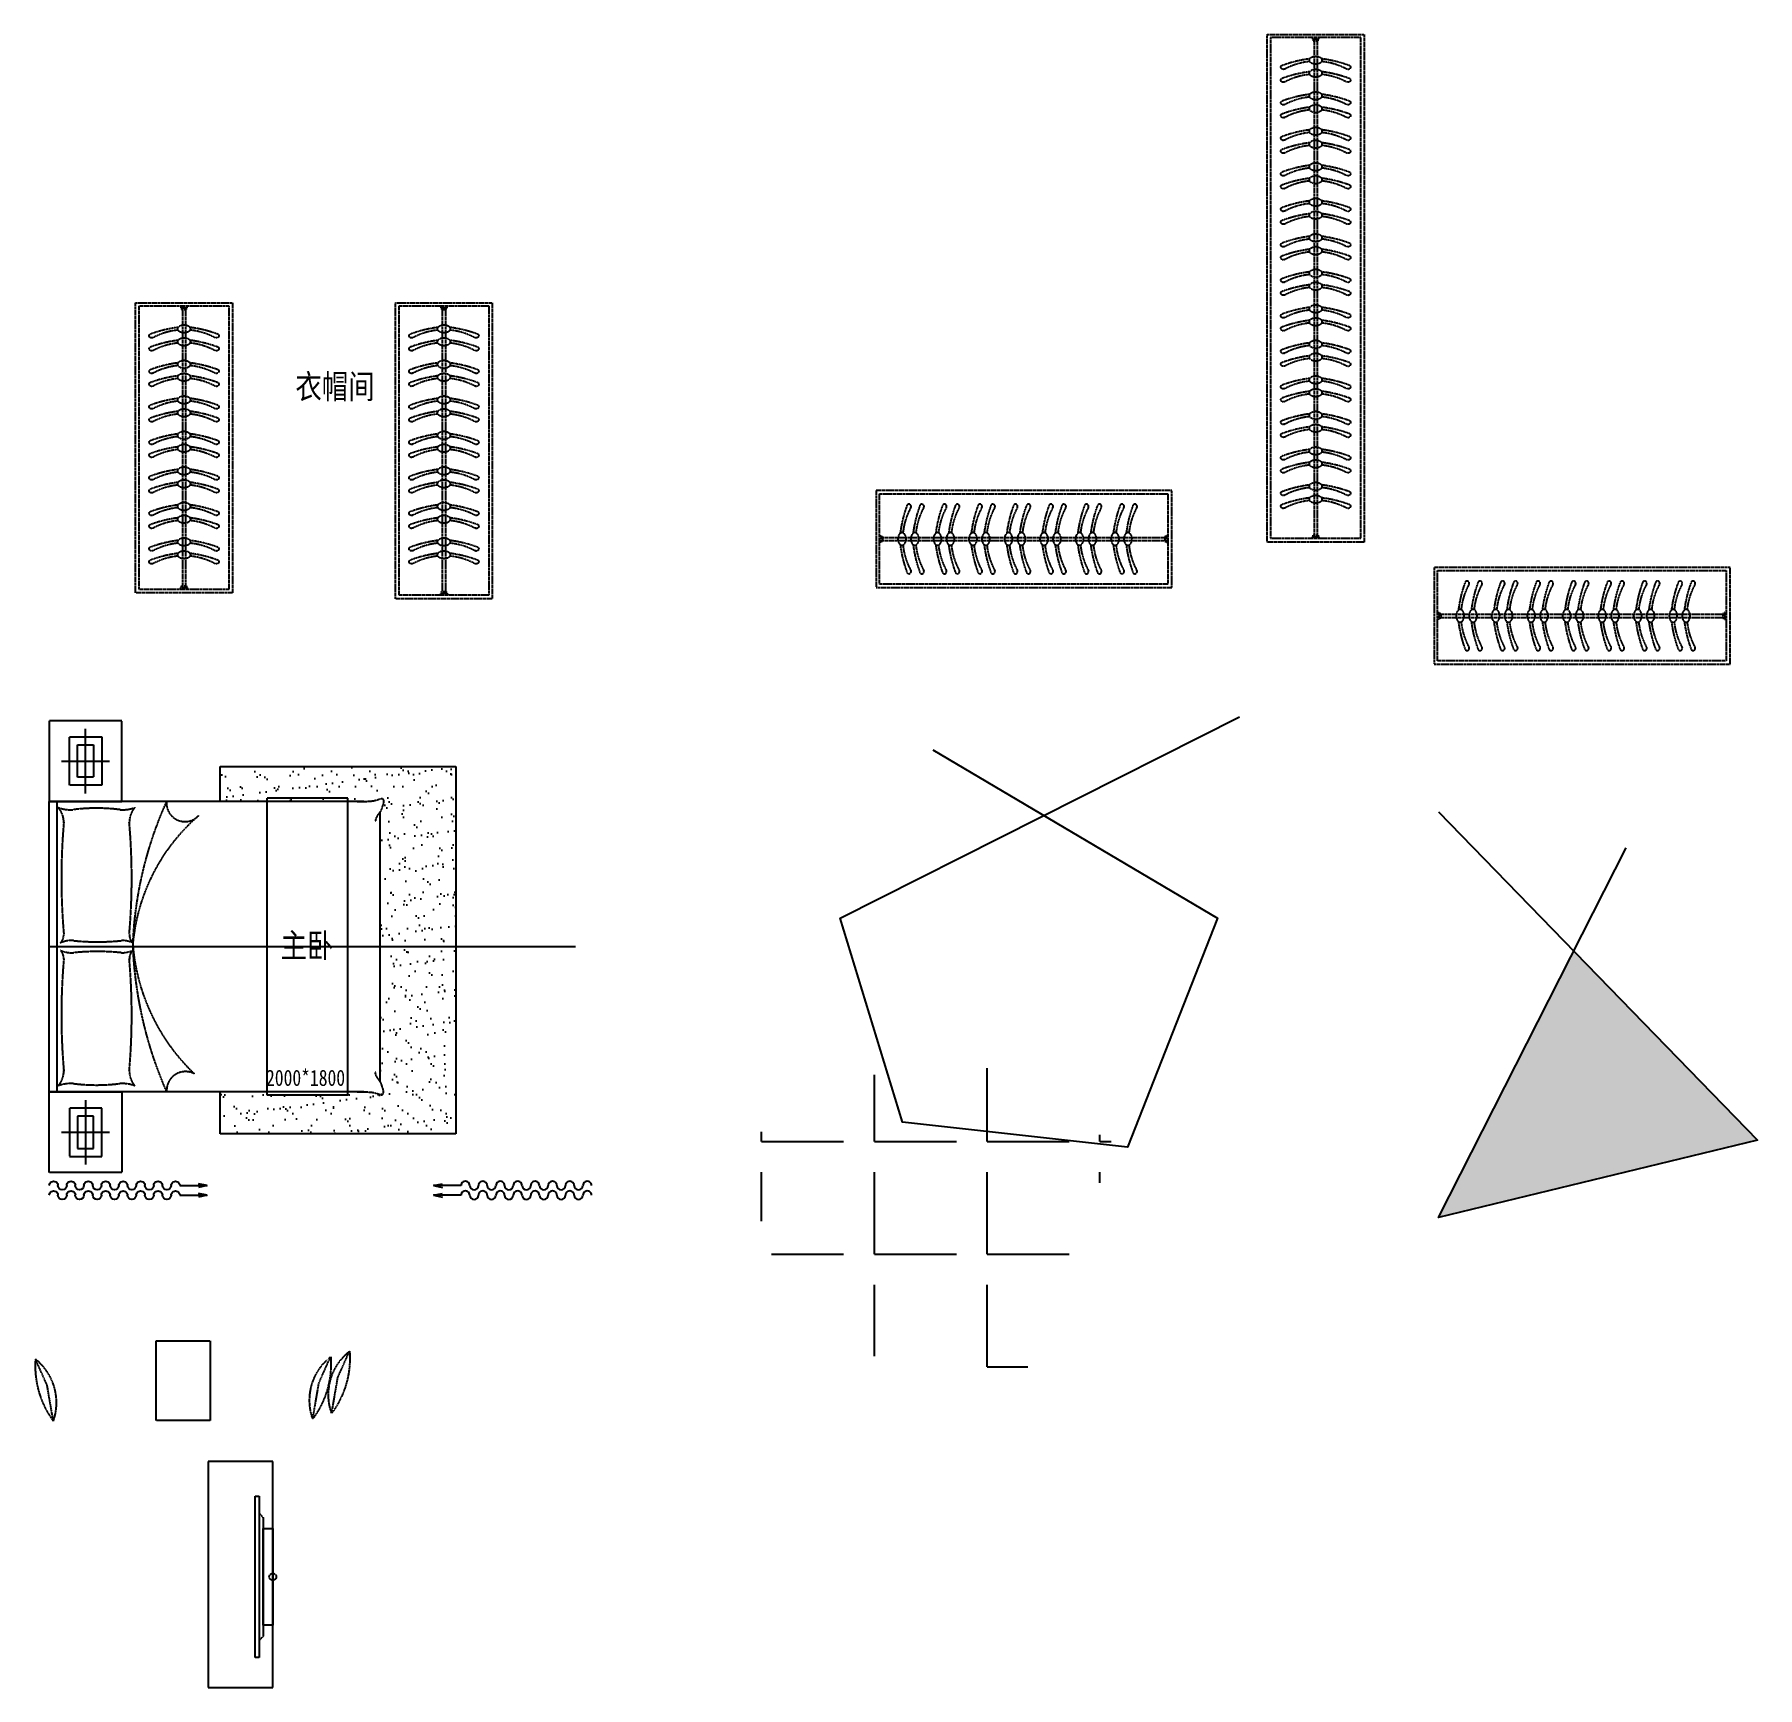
# Model space of a CAD drawing. Extents: x -3926 to 6750, y -5721 to 4521.
import ezdxf

# ---------------------------------------------------------------- set-up
doc = ezdxf.new("R2010")
doc.units = 0
doc.header["$MEASUREMENT"] = 0
doc.linetypes.add('M-DASHED', pattern=[3.75, 2.5, -1.25])
for name, color, linetype in [('1-98 文字', 31, 'Continuous'), ('2-5 活动家具', 183, 'Continuous'), ('2-7 窗帘', 51, 'Continuous'), ('3-2 地坪细线', 148, 'Continuous'), ('3-3 地坪填充', 8, 'Continuous')]:
    doc.layers.add(name, color=color, linetype=linetype)
doc.styles.add('M2-字体', font='STXIHEI.TTF', dxfattribs={"width": 0.8})

# ---------------------------------------------------------------- blocks, each defined once
blk = doc.blocks.new('电视柜（1400x400）+电视（40英寸）')
at = {"linetype": 'M-DASHED'}
blk.add_lwpolyline([(0, -634), (400, -634), (400, 766), (0, 766)], close=True, dxfattribs=at)
at = {"color": 250, "linetype": 'M-DASHED'}
for points in [[(290, -448), (290, 552), (315, 552), (315, -448)], [(340, -248), (340, 352), (400, 352), (400, -248)]]:
    blk.add_lwpolyline(points, close=True, dxfattribs=at)
blk.add_lwpolyline([(315, 447), (340, 419), (340, -316), (315, -343)], dxfattribs=at)
blk.add_circle((400, 52), 21.7, dxfattribs=at)
blk = doc.blocks.new('LSF-衣架')
at = {"color": 0, "linetype": 'ByBlock'}
for centre, radius, start, end in [((43, 202), 13.6, 330.9036, 159.7319), ((750, -59), 767, 159.7319, 172.9988), ((410, -2), 406, 150.9036, 174.4006), ((750, 59), 767, 187.0012, 200.2681), ((410, 2), 406, 185.5994, 209.0964), ((43, -202), 13.6, 200.2681, 29.0964)]:
    blk.add_arc(centre, radius, start, end, dxfattribs=at)
at = {"color": 0, "linetype": 'ByBlock', "extrusion": (0, 0, -1)}
blk.add_ellipse((0, 0), major_axis=(0, 39.1), ratio=0.641458, dxfattribs=at)
blk = doc.blocks.new('*U4')
at = {"color": 250, "linetype": 'M-DASHED', "ltscale": 2}
for p, q in [((40, 310), (3102, 310)), ((40, 290), (3102, 290))]:
    blk.add_line(p, q, dxfattribs=at)
at = {"linetype": 'M-DASHED', "ltscale": 2}
blk.add_lwpolyline([(0, 0), (3146, 0), (3146, 600), (0, 600)], close=True, dxfattribs=at)
at = {"color": 250, "linetype": 'M-DASHED', "ltscale": 2}
blk.add_lwpolyline([(20, 580), (3122, 580), (3122, 20), (20, 20)], close=True, dxfattribs=at)
for points in [[(20, 320), (30, 320), (30, 280), (20, 280)], [(30, 315), (40, 315), (40, 285), (30, 285)], [(3112, 315), (3102, 315), (3102, 285), (3112, 285)], [(3122, 320), (3112, 320), (3112, 280), (3122, 280)]]:
    blk.add_lwpolyline(points, dxfattribs=at)
for p in [(160, 300), (240, 300), (380, 300), (460, 300), (600, 300), (680, 300), (820, 300), (900, 300), (1040, 300), (1120, 300), (1260, 300), (1340, 300), (1480, 300), (1560, 300), (1700, 300), (1780, 300), (1920, 300), (2000, 300), (2140, 300), (2220, 300), (2360, 300), (2440, 300), (2580, 300), (2660, 300), (2800, 300), (2880, 300)]:
    blk.add_blockref('LSF-衣架', p, dxfattribs=at)
blk = doc.blocks.new('*U5')
at = {"color": 250, "linetype": 'M-DASHED', "ltscale": 2}
for p, q in [((40, 310), (1788, 310)), ((40, 290), (1788, 290))]:
    blk.add_line(p, q, dxfattribs=at)
at = {"linetype": 'M-DASHED', "ltscale": 2}
blk.add_lwpolyline([(0, 0), (1832, 0), (1832, 600), (0, 600)], close=True, dxfattribs=at)
at = {"color": 250, "linetype": 'M-DASHED', "ltscale": 2}
blk.add_lwpolyline([(20, 580), (1808, 580), (1808, 20), (20, 20)], close=True, dxfattribs=at)
for points in [[(20, 320), (30, 320), (30, 280), (20, 280)], [(30, 315), (40, 315), (40, 285), (30, 285)], [(1798, 315), (1788, 315), (1788, 285), (1798, 285)], [(1808, 320), (1798, 320), (1798, 280), (1808, 280)]]:
    blk.add_lwpolyline(points, dxfattribs=at)
for p in [(160, 300), (240, 300), (380, 300), (460, 300), (600, 300), (680, 300), (820, 300), (900, 300), (1040, 300), (1120, 300), (1260, 300), (1340, 300), (1480, 300), (1560, 300)]:
    blk.add_blockref('LSF-衣架', p, dxfattribs=at)
blk = doc.blocks.new('*U6')
at = {"color": 250, "linetype": 'M-DASHED', "ltscale": 2}
for p, q in [((40, 310), (1752, 310)), ((40, 290), (1752, 290))]:
    blk.add_line(p, q, dxfattribs=at)
at = {"linetype": 'M-DASHED', "ltscale": 2}
blk.add_lwpolyline([(0, 0), (1796, 0), (1796, 600), (0, 600)], close=True, dxfattribs=at)
at = {"color": 250, "linetype": 'M-DASHED', "ltscale": 2}
blk.add_lwpolyline([(20, 580), (1772, 580), (1772, 20), (20, 20)], close=True, dxfattribs=at)
for points in [[(20, 320), (30, 320), (30, 280), (20, 280)], [(30, 315), (40, 315), (40, 285), (30, 285)], [(1762, 315), (1752, 315), (1752, 285), (1762, 285)], [(1772, 320), (1762, 320), (1762, 280), (1772, 280)]]:
    blk.add_lwpolyline(points, dxfattribs=at)
for p in [(160, 300), (240, 300), (380, 300), (460, 300), (600, 300), (680, 300), (820, 300), (900, 300), (1040, 300), (1120, 300), (1260, 300), (1340, 300), (1480, 300), (1560, 300)]:
    blk.add_blockref('LSF-衣架', p, dxfattribs=at)
blk = doc.blocks.new('飘窗桌（493x332）')
at = {"layer": '2-5 活动家具', "linetype": 'M-DASHED'}
blk.add_lwpolyline([(0, 247), (333, 247), (333, -247), (0, -247)], close=True, dxfattribs=at)
blk = doc.blocks.new('小靠枕0001')
at = {"linetype": 'M-DASHED'}
blk.add_lwpolyline([(-488, -100), (-208, -74), (0, 0)], dxfattribs=at)
for centre, radius, start, end in [((-109, -706), 715, 81.2173, 121.9873), ((-315, 294), 431, 246.3085, 316.896)]:
    blk.add_arc(centre, radius, start, end, dxfattribs=at)
blk = doc.blocks.new('床（1800x2000）+床头柜（450x500）+床前地毯1460x2270')
at = {"linetype": 'M-DASHED'}
h = blk.add_hatch(dxfattribs=at)
h.set_pattern_fill('AR-SAND', color=250, scale=3)
h.set_pattern_definition([(37.5, (93199.93, -84641.92), (-4.8001, 146.82397), [0, -115.824, 0, -129.54, 0, -123.825]), (7.5, (93199.93, -84641.92), (134.857, 215.0475), [0, -62.484, 0, -104.394, 0, -40.005]), (327.5, (93106.21, -84641.92), (237.2977, 0.43116), [0, -38.1, 0, -137.16, 0, -179.07]), (317.5, (93106.2, -84641.92), (229.0669, 66.8788), [0, -19.05, 0, -89.916, 0, -102.87])])
h.paths.add_polyline_path([(106093, -133621), (106093, -133405), (107553, -133405), (107553, -135680), (106093, -135680), (106093, -135421), (107086, -135421), (107086, -133621)])
at = {"color": 250, "linetype": 'M-DASHED'}
for p, q in [((105259, -133571), (105259, -133171)), ((105109, -133371), (105409, -133371)), ((106884, -133601), (106384, -133601)), ((106384, -135441), (106384, -133601)), ((106884, -135441), (106884, -133601)), ((106884, -135441), (106384, -135441)), ((105259, -135471), (105259, -135871)), ((105109, -135671), (105409, -135671))]:
    blk.add_line(p, q, dxfattribs=at)
at = {"linetype": 'M-DASHED'}
for p, q in [((106982, -133621), (105034, -133621)), ((105034, -135421), (105034, -133621)), ((105084, -135421), (105084, -133621)), ((107084, -135357), (107084, -133684)), ((106982, -135421), (105034, -135421))]:
    blk.add_line(p, q, dxfattribs=at)
at = {"color": 249, "linetype": 'M-DASHED'}
blk.add_line((108294, -134521), (105034, -134521), dxfattribs=at)
at = {"linetype": 'M-DASHED'}
for points in [[(105034, -133621), (105484, -133621), (105484, -133121), (105034, -133121)], [(105034, -135421), (105484, -135421), (105484, -135921), (105034, -135921)]]:
    blk.add_lwpolyline(points, close=True, dxfattribs=at)
at = {"color": 250, "linetype": 'M-DASHED'}
for points in [[(105359, -133221), (105359, -133521), (105159, -133521), (105159, -133221)], [(105309, -133271), (105309, -133471), (105209, -133471), (105209, -133271)], [(105359, -135821), (105359, -135521), (105159, -135521), (105159, -135821)], [(105309, -135771), (105309, -135571), (105209, -135571), (105209, -135771)]]:
    blk.add_lwpolyline(points, close=True, dxfattribs=at)
blk.add_lwpolyline([(106093, -133621), (106093, -133405), (107553, -133405), (107553, -135680), (106093, -135680), (106093, -135421)], dxfattribs=at)
at = {"linetype": 'M-DASHED'}
for centre, radius, start, end in [((107917, -134599), 2368, 155.5947, 177.8056), ((105875, -133631), 115, 174.7767, 317.1057), ((106732, -134608), 1185, 130.7231, 175.2887), ((106791, -134408), 1244, 184.545, 226.3537), ((108042, -134416), 2493, 182.1332, 203.7765), ((105878, -135412), 117, 62.0917, 184.3383)]:
    blk.add_arc(centre, radius, start, end, dxfattribs=at)
at = {"color": 250, "linetype": 'M-DASHED'}
for centre, radius, start, end in [((104986, -133750), 138, 358.4473, 41.5839), ((105168, -133448), 225, 249.515, 273.4755), ((109113, -134097), 4004, 175.0215, 184.9701), ((105327, -134803), 1140, 82.668, 97.332), ((105486, -133448), 225, 266.5245, 290.485), ((105668, -133750), 138, 138.4161, 181.5527), ((101541, -134097), 4004, 355.0299, 4.9785), ((105048, -134447), 75.8, 317.8595, 1.8012), ((105178, -134674), 192, 88.3923, 112.6023), ((105333, -133024), 1467, 264.1587, 275.8412), ((105477, -134674), 192, 67.3977, 88.3923), ((105606, -134447), 75.8, 178.1988, 222.1405), ((105178, -134367), 192, 247.3977, 271.6077), ((105048, -134595), 75.8, 358.1988, 42.1405), ((109113, -134944), 4004, 175.0299, 184.9785), ((105333, -136018), 1467, 84.1588, 95.8413), ((105477, -134367), 192, 271.6077, 292.6023), ((105606, -134595), 75.8, 137.8595, 181.8012), ((101541, -134944), 4004, 355.0215, 4.9701), ((104986, -135292), 138, 318.4161, 1.5527), ((105668, -135292), 138, 178.4473, 221.5839), ((105168, -135594), 225, 86.5245, 110.485), ((105327, -134238), 1140, 262.668, 277.332), ((105486, -135594), 225, 69.515, 93.4755)]:
    blk.add_arc(centre, radius, start, end, dxfattribs=at)
at = {"linetype": 'M-DASHED'}
for points in [[(106942, -133621), (106955, -133621), (106989, -133621), (107037, -133620), (107071, -133610), (107101, -133598), (107107, -133627), (107097, -133652), (107088, -133683), (107067, -133706), (107057, -133727), (107055, -133739), (107054, -133744)], [(106942, -135421), (106955, -135421), (106989, -135421), (107037, -135421), (107071, -135432), (107101, -135444), (107107, -135414), (107097, -135389), (107088, -135358), (107067, -135335), (107057, -135315), (107055, -135302), (107054, -135298)]]:
    blk.add_open_spline(points, degree=3, knots=[0, 0, 0, 0, 39.366052, 102.169605, 136.160394, 158.343932, 177.21924, 206.264212, 242.846063, 272.208793, 297.575532, 310.134333, 310.134333, 310.134333, 310.134333], dxfattribs=at)
at = {"color": 249, "insert": (106377, -135385), "char_height": 100, "attachment_point": 7, "style": 'M2-字体'}
blk.add_mtext_dynamic_manual_height_columns('2000*1800', width=786.38, gutter_width=2250, heights=[0], dxfattribs=at)
blk = doc.blocks.new('窗帘0001')
at = {"ltscale": 0.2}
for p, q in [((1252309, -640535, 309), (1252364, -640524, 309)), ((1252309, -640535, 309), (1252364, -640546, 309)), ((1252480, -640535, 309), (1252309, -640535, 309))]:
    blk.add_line(p, q, dxfattribs=at)
at = {"ltscale": 0.2, "extrusion": (0, 0, -1)}
for centre, start_param, end_param in [((1252560, -640535, 309), 3.926991, 7.068583), ((1252668, -640535, 309), 3.926991, 7.068583), ((1252776, -640535, 309), 3.926991, 7.068583), ((1252884, -640535, 309), 3.926991, 7.068583), ((1252992, -640535, 309), 3.926991, 7.068583), ((1253100, -640535, 309), 3.926991, 7.068583), ((1253207, -640535, 309), 3.926991, 7.068583), ((1252506, -640535, 309), 0.785398, 3.926991), ((1252614, -640535, 309), 0.785398, 3.926991), ((1252722, -640535, 309), 0.785398, 3.926991), ((1252830, -640535, 309), 0.785398, 3.926991), ((1252938, -640535, 309), 0.785398, 3.926991), ((1253046, -640535, 309), 0.785398, 3.926991), ((1253153, -640535, 309), 0.785398, 3.926991), ((1253261, -640535, 309), 0.785398, 3.926991)]:
    blk.add_ellipse(centre, major_axis=(19.1, 19.1), ratio=1, start_param=start_param, end_param=end_param, dxfattribs=at)

msp = doc.modelspace()

# ---------------------------------------------------------------- hatches: boundary and pattern name
at = {"layer": '3-3 地坪填充'}
h = msp.add_hatch(dxfattribs=at)
h.set_pattern_fill('ANGLE', color=256)
h.set_pattern_definition([(0, (43820.858, 2553.4865), (0, 6.985), [5.08, -1.905]), (90, (43820.858, 2553.4865), (-6.985, 4e-16), [5.08, -1.905])])
h.paths.add_polyline_path([(5611, -1158), (4773, -2809), (6750, -2330)])
h = msp.add_hatch(dxfattribs=at)
h.set_pattern_fill('ANGLE', color=256, scale=100)
h.set_pattern_definition([(0, (43187.5, 1154.76), (0, 698.5), [508, -190.5]), (90, (43187.5, 1154.76), (-698.5, 4e-14), [508, -190.5])])
h.paths.add_polyline_path([(2770, -2352), (1694, -1716), (433, -2352), (819, -3618), (2214, -3772)])

# ---------------------------------------------------------------- linework, layer by layer
at = {"layer": '3-2 地坪细线'}
for points in [[(1640, 89), (3403, -954), (2847, -2373), (1452, -2219), (1067, -954), (3540, 294)], [(4773, -295), (6750, -2330), (4773, -2809), (5936, -518)]]:
    msp.add_lwpolyline(points, dxfattribs=at)

# ---------------------------------------------------------------- block references
msp.add_blockref('飘窗桌（493x332）', (-3171, -3819))
at = {"layer": '2-5 活动家具', "xscale": -1, "rotation": 90}
for name, p in [('*U4', (4312, 4521)), ('*U6', (-2699, 2857)), ('*U5', (-1089, 2857))]:
    msp.add_blockref(name, p, dxfattribs=at)
at = {"layer": '2-5 活动家具'}
for name, p in [('*U5', (1289, 1095)), ('*U5', (4747, 619)), ('床（1800x2000）+床头柜（450x500）+床前地毯1460x2270', (-108868, 133390)), ('电视柜（1400x400）+电视（40英寸）', (-2849, -5087))]:
    msp.add_blockref(name, p, dxfattribs=at)
at = {"layer": '2-5 活动家具', "rotation": 180}
for p in [(1249454, -643146, -309), (1249454, -643206, -309)]:
    msp.add_blockref('窗帘0001', p, dxfattribs=at)
at = {"layer": '2-5 活动家具', "yscale": 0.8, "zscale": 0.8}
for p, xscale, rotation in [((-1974, -3638), -0.8, 265.5411113073947), ((-3919, -3687, 0), 0.8, 94.45888869260527), ((-2091, -3672), -0.8, 265.5411113073947)]:
    msp.add_blockref('小靠枕0001', p, dxfattribs=dict(at, xscale=xscale, rotation=rotation))
at = {"layer": '2-7 窗帘', "xscale": -1, "rotation": 180}
for p in [(-1253762, -643146, -309), (-1253762, -643206, -309)]:
    msp.add_blockref('窗帘0001', p, dxfattribs=at)

# ---------------------------------------------------------------- texts
at = {"layer": '1-98 文字', "char_height": 150, "attachment_point": 7, "style": 'M2-字体'}
for s, insert in [('衣帽间', (-2309, 2248)), ('主卧', (-2401, -1214))]:
    msp.add_mtext_dynamic_manual_height_columns(s, width=786.38, gutter_width=2250, heights=[0], dxfattribs=dict(at, insert=insert))

doc.saveas('drawing.dxf')
